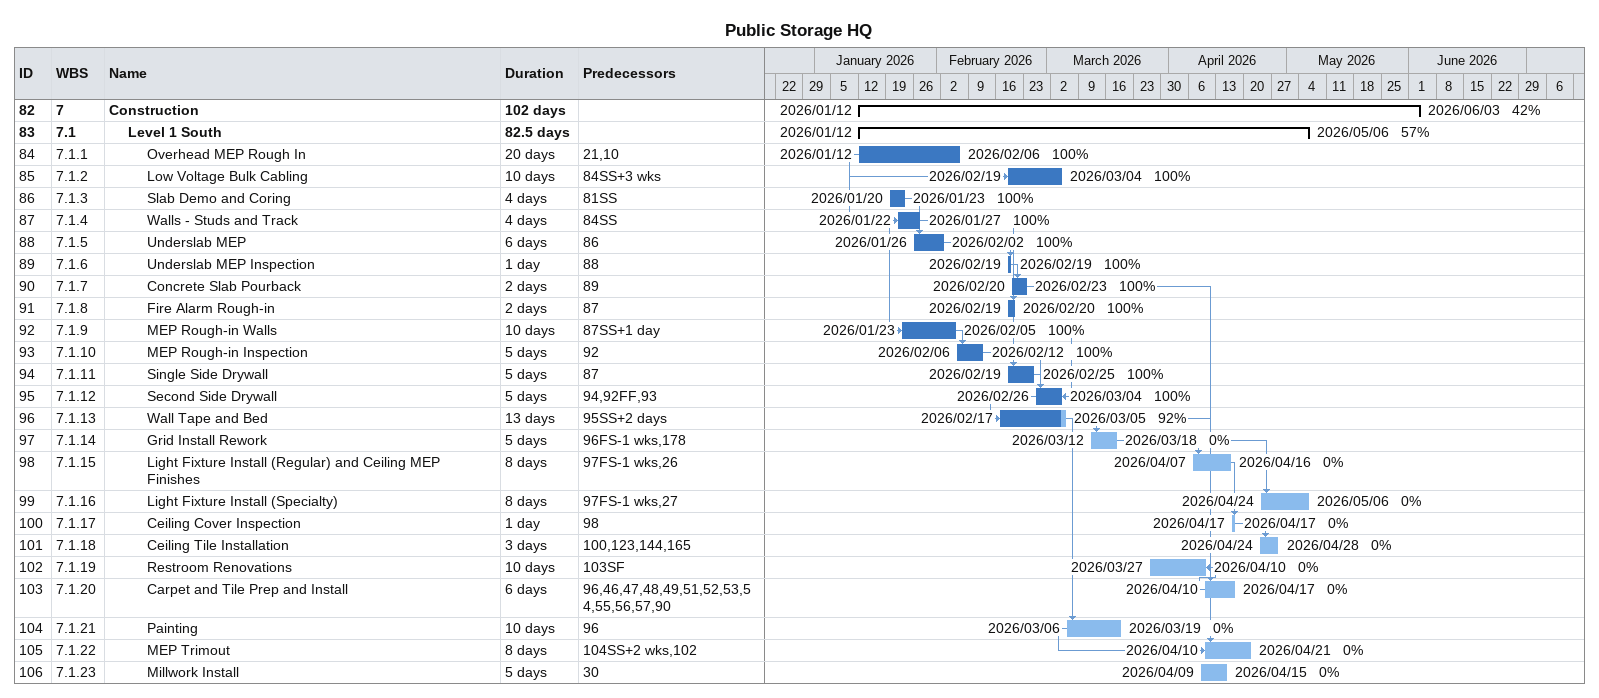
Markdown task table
Public Storage HQ

| ID | WBS | Task | Duration | Start | Finish | Predecessors | % complete |
|---|---|---|---|---|---|---|---|
| 82 | 7 | **Construction** | 102d | 2026-01-12 | 2026-06-03 |  | 42 |
| 83 | 7.1 | **Level 1 South** | 82.5d | 2026-01-12 | 2026-05-06 |  | 57 |
| 84 | 7.1.1 | Overhead MEP Rough In | 20d | 2026-01-12 | 2026-02-06 | 21, 10 | 100 |
| 85 | 7.1.2 | Low Voltage Bulk Cabling | 10d | 2026-02-19 | 2026-03-04 | 84SS+3w | 100 |
| 86 | 7.1.3 | Slab Demo and Coring | 4d | 2026-01-20 | 2026-01-23 | 81SS | 100 |
| 87 | 7.1.4 | Walls - Studs and Track | 4d | 2026-01-22 | 2026-01-27 | 84SS | 100 |
| 88 | 7.1.5 | Underslab MEP | 6d | 2026-01-26 | 2026-02-02 | 86 | 100 |
| 89 | 7.1.6 | Underslab MEP Inspection | 1d | 2026-02-19 | 2026-02-19 | 88 | 100 |
| 90 | 7.1.7 | Concrete Slab Pourback | 2d | 2026-02-20 | 2026-02-23 | 89 | 100 |
| 91 | 7.1.8 | Fire Alarm Rough-in | 2d | 2026-02-19 | 2026-02-20 | 87 | 100 |
| 92 | 7.1.9 | MEP Rough-in Walls | 10d | 2026-01-23 | 2026-02-05 | 87SS+1d | 100 |
| 93 | 7.1.10 | MEP Rough-in Inspection | 5d | 2026-02-06 | 2026-02-12 | 92 | 100 |
| 94 | 7.1.11 | Single Side Drywall | 5d | 2026-02-19 | 2026-02-25 | 87 | 100 |
| 95 | 7.1.12 | Second Side Drywall | 5d | 2026-02-26 | 2026-03-04 | 94, 92FF, 93 | 100 |
| 96 | 7.1.13 | Wall Tape and Bed | 13d | 2026-02-17 | 2026-03-05 | 95SS+2d | 92 |
| 97 | 7.1.14 | Grid Install Rework | 5d | 2026-03-12 | 2026-03-18 | 96FS-1w, 178 | 0 |
| 98 | 7.1.15 | Light Fixture Install (Regular) and Ceiling MEP Finishes | 8d | 2026-04-07 | 2026-04-16 | 97FS-1w, 26 | 0 |
| 99 | 7.1.16 | Light Fixture Install (Specialty) | 8d | 2026-04-24 | 2026-05-06 | 97FS-1w, 27 | 0 |
| 100 | 7.1.17 | Ceiling Cover Inspection | 1d | 2026-04-17 | 2026-04-17 | 98 | 0 |
| 101 | 7.1.18 | Ceiling Tile Installation | 3d | 2026-04-24 | 2026-04-28 | 100, 123, 144, 165 | 0 |
| 102 | 7.1.19 | Restroom Renovations | 10d | 2026-03-27 | 2026-04-10 | 103SF | 0 |
| 103 | 7.1.20 | Carpet and Tile Prep and Install | 6d | 2026-04-10 | 2026-04-17 | 96, 46, 47, 48, 49, 51, 52, 53, 54, 55, 56, 57, 90 | 0 |
| 104 | 7.1.21 | Painting | 10d | 2026-03-06 | 2026-03-19 | 96 | 0 |
| 105 | 7.1.22 | MEP Trimout | 8d | 2026-04-10 | 2026-04-21 | 104SS+2w, 102 | 0 |
| 106 | 7.1.23 | Millwork Install | 5d | 2026-04-09 | 2026-04-15 | 30 | 0 |
